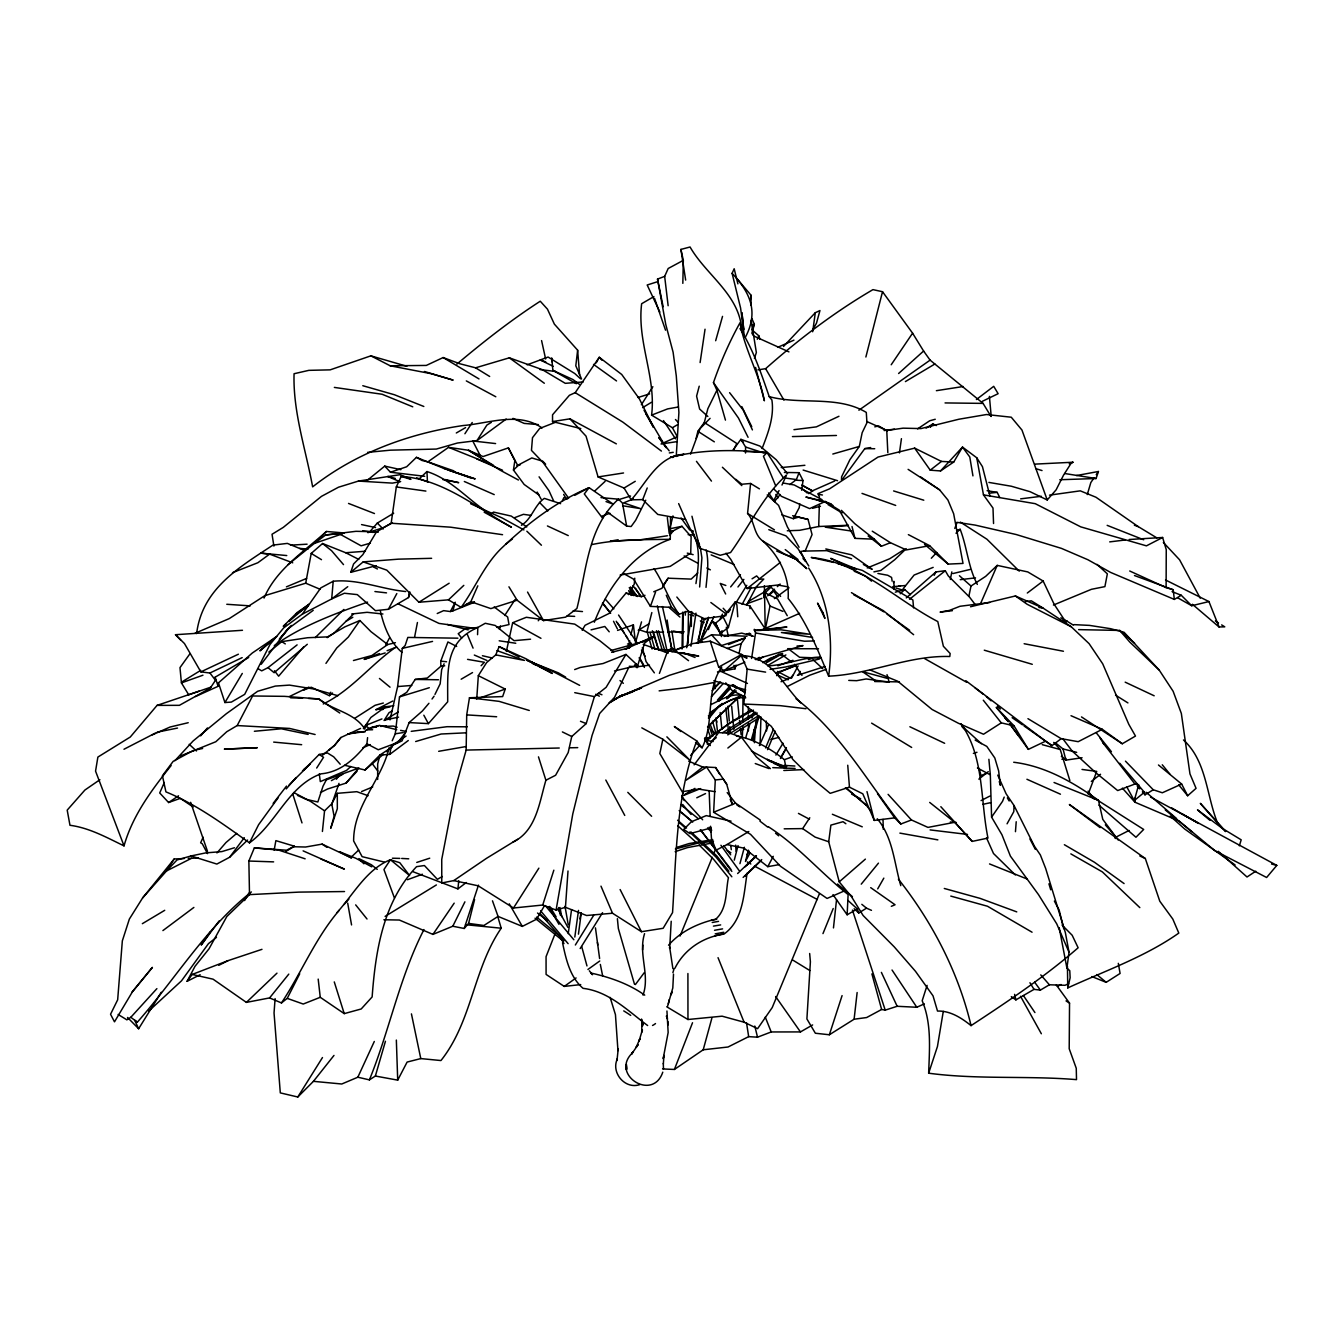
<?xml version="1.0" encoding="UTF-8"?>
<svg xmlns="http://www.w3.org/2000/svg" width="1344" height="1344" viewBox="0 0 1344 1344"><rect width="100%" height="100%" fill="white"/><g stroke="black" fill="none" stroke-linecap="round" stroke-linejoin="round"><path stroke-width="1.5" d="M377.664 779.436L377.681 763.93L379.176 758.167M687.91 973.526L687.96 1019.508L722.098 1016.182L744.089 1022.213L757.613 1028.664L772.229 1007.563L819.336 893.911M580.793 428.585L552.535 421.579L552.552 414.792L569.402 395.287L575.215 392.666L599.256 357.269L621.718 374.472L639.374 398.849L653.47 427.308L645.708 413.549M683.054 612.293L682.886 647.405M1221.629 624.893L1224.77 626.842L1219.042 626.959L1208.945 601.574L1191.725 605.741L1181.258 595.274L1174.354 599.424L1173.161 589.747L1166.105 587.614L1166.256 549.646L1162.627 537.482L1129.094 539.515M688.43 611.369L688.044 643.558M752.556 334.891L752.606 325.08M685.322 615.149L685.356 611.419M673.512 974.165L672.806 987.958L667.514 1006.438M755.597 367.466L764.383 400.798C759.293 373.934 744.542 349.238 740.023 322.762C729.406 341.83 720.586 362.023 713.462 382.62L716.906 390.23L725.458 420.118M742.728 721.946L742.997 697.721M745.517 453.029L745.601 447.031L740.897 439.337L732.917 450.223M750.977 305.357L751.128 295.327L736.462 278.09L734.177 268.75L732.11 273.336L740.578 307.978L744.341 336.118M753.934 739.704L754.068 729.708M1056.334 985.018L1069.538 1003.145L1069.202 1048.74L1076.258 1068.278L1076.51 1079.635C1027.236 1075.536 977.71 1079.753 928.654 1073.201C929.477 1048.975 931.778 1023.641 922.186 1000.759L927.091 985.37M517.591 839.294L486.511 858.329L453.785 880.589L441.773 882.974L441.739 859.404L455.767 786.744L466.166 750.07L466.704 714.89L469.459 697.754L502.639 696.578L505.243 689.086L478.33 675.679L486.612 662.575L495.768 654.881L499.145 646.632L525.823 658.694L552.367 673.462L533.786 663.818M682.702 612.293L682.03 649.034M691.337 626.506L691.438 611.57M748.423 730.867L748.457 722.887M766.601 730.85L766.282 721.106M682.836 283.349L683.323 260.35L680.921 249.413L690.06 246.994C706.306 275.352 739.502 294.504 741.787 330.07M812.683 331.766L815.304 312.698L819.958 310.548L816.48 323.165L812.599 330.17M841.512 480.11L841.596 476.818L849.912 459.665L859.337 446.443L862.159 432.734L866.947 422.738L866.292 412.406C837.194 395.035 801.108 405.199 769.238 396.648C761.124 373.313 753.295 349.574 739.973 328.574M742.342 737.738L742.694 725.911M787.298 530.779L799.579 530.309L818.714 526.512L819.319 505.546M670.538 517.07L670.27 539.28C633.242 552.334 608.11 586.69 594.317 622.238M763.728 597.677L763.896 592.234L777.571 598.97L787.248 615.686M477.557 634.67L477.826 627.463L485.268 623.28L495.197 625.464L514.03 640.668L530.561 639.206M663.466 1068.934L663.314 1063.474M643.02 995.098C650.261 974.938 638.014 954.139 644.566 933.643M997.769 775.135L1006.135 793.834L1014.065 805.577L1013.796 811.658L1007.059 823.822M899.438 452.894L901.438 438.665M642.6 949.855L642.869 945.084M1150.548 797.059L1276.8 865.402L1266.619 877.498L1214.758 850.634L1179.242 821.134L1134.958 802.217L1135.159 798.05M368.105 795.715L356.815 791.683L337.31 793.33L331.733 803.846L324.559 810.835L322.409 831.466M871.466 910.342L866.51 908.158L858.766 912.979L857.304 908.93L847.14 914.794L848.114 894.55C820.747 872.945 797.95 845.678 768.348 826.745M843.31 891.374L827.064 898.447L780.41 866.225L750.574 834.372L713.63 812.263L715.294 779.957L706.625 767.071L702.778 767.038L688.682 761.174M453.785 880.589L478.195 885.814L513.492 908.006L542.724 905.033L556.097 910.039L565.454 907.318L568.008 870.996M476.734 699.031L478.33 675.679M676.234 456.456L678.905 412.423L676.284 375.934L673.109 352.246L665.767 324.458L657.518 279.098L664.658 276.377L668.186 268.498L683.323 260.35M571.553 909.619L568.243 933.643M578.508 910.392L574.812 937.054M275.1 998.592L274.042 1012.956L280.308 1092.89L297.797 1097.006L313.438 1081.332L333.984 1055.426M671.21 921.262L669.665 948.427L669.614 946.848L672.89 968.654M663.331 1063.894L663.986 1055.41L663.163 1058.686L668.153 1032.528L666.943 1011.007M1015.459 831.667L1016.215 821.738M634.754 578.189L634.284 583.985L628.606 594.653M721.997 630.689L721.493 636.552L715.546 623.179L711.866 621.012L700.274 641.626M405.77 591.528C381.192 589.193 358.478 578.777 333.211 581.246L331.699 598.937L302.282 614.174L283.651 627.917L269.976 644.515L244.675 694.361L231.37 702.089L224.918 702.542L218.467 682.853L252.353 652.966L276.746 636.468L259.913 650.849L275.638 637.207M833.75 562.447L811.255 557.474C860.227 562.313 895.927 599.827 937.793 621.566L943.37 646.262L950.158 653.52L949.788 656.51C908.376 655.25 869.854 674.486 828.643 676.15C817.421 649.186 806.753 621.331 788.138 598.416C789.583 576.442 778.814 555.223 762.552 540.859C753.463 534.005 754.891 521.606 747.583 513.442L750.59 483.47L741.821 484.243L735.806 479.321M943.286 1011.394L937.44 1046.522L928.654 1073.201M578.441 934.147L581.28 912.811M662.777 1072.159C652.764 1102.046 609.756 1074.562 632.419 1052.906L631.73 1053.898L638.114 1044.59L636.166 1047.312L639.878 1038.828L638.938 1041.415L642.415 1029.806L641.71 1032.192L641.978 1020.046M961.01 723.694C984.547 757.193 980.095 799.73 987.974 838.085L972.166 841.394L954.694 822.31L927.965 827.4L911.45 819.974L900.799 824.006L894.65 817.858L874.272 820.411L862.798 793.817L849.458 787.164L830.189 793.346L811.272 777.672L792.943 759.562L771.322 726.348L743.82 704.038L747.163 669.127L741.233 655.586L724.298 670.673L718.67 667.094L710.237 641.189L693.067 643.507L671.899 651.622L668.035 650.362L671.95 648.211L675.797 649.757M721.778 667.044C705.046 690.581 714.924 722.4 702.072 747.802L695.537 742.795M444.73 665.818L440.882 666.271L427.308 678.031L415.195 679.442L406.745 692.328L399.504 696.881L395.287 733.807L392.213 740.746M412.86 871.668L457.918 888.888L458.774 880.74M339.78 713.026L318.746 698.93L284.458 696.343L252.588 695.99L237.182 725.558L226.766 731.724L215.813 741.737L190.898 751.766L173.174 761.342L162.422 775.706L165.934 791.885C196.291 804.334 222.919 823.906 249.463 842.856C276.746 823.15 288.137 785.82 320.981 773.842C340.99 772.027 354.917 758.638 366.912 743.803L367.584 737.638M706.02 587.378C707.179 574.98 709.212 562.246 706.154 549.965M833.465 927.914L836.539 899.707M828.643 676.15C833.633 639.425 829.198 599.659 808.651 568.025M809.659 953.501L810.398 961.75L806.904 1018.954L815.354 1033.234L829.349 1034.762L854.112 1019.222L857.136 992.527M456.96 364.056C483.554 341.662 511.056 320.09 540.254 301.224L547.462 309.154L554.366 324.122L577.634 350.196L575.803 365.803L581.566 379.025M745.332 337.31C758.755 312.127 750.54 292.891 732.11 273.336M457.884 638.182L407.837 637.426L405.149 645.506L402.293 648.379L397.622 686.566L389.978 719.914M747.113 873.18C743.686 894.566 743.333 920.203 723.929 934.13C703.181 936.902 684.264 949.351 674.923 968.268M699.636 586.992L701.904 557.894L700.224 546.857M1062.046 925.058L1072.176 935.256L1078.123 947.772C1044.876 976.769 1007.882 1001.381 971.057 1025.623C961.447 1017.912 950.309 1010.688 937.507 1011.058L933.022 995.837L915.482 971.309L894.23 946.848L863.1 915.482L851.525 896.75L839.227 881.866L828.71 841.764L830.894 825.115L843.041 821.705L845.863 823.738M695.94 583.598C698.594 566.009 701.131 546.991 691.992 530.746M1100.064 827.618L1069.354 804.502L1145.323 858.53L1159.788 901.202L1172.808 919.061L1178.806 933.089C1145.038 956.861 1105.205 970.788 1067.758 987.907L1070.143 977.76L1069.774 970.67L1066.918 968.15L1069.034 952.224L1065.338 932.518L1045.682 868.51L1040.357 854.935L1034.46 846.266L1014.065 805.577M691.925 611.974L686.683 647.741M799.764 503.815L799.226 507.679L793.363 518.683L781.788 514.853M801.662 490.241L803.023 480.53L799.042 472.702L784.392 472.433M376.219 565.673L350.75 572.326L353.573 563.976L362.846 554.635L376.421 531.972L391.171 523.236L396.312 486.948L401.201 476.431C443.15 479.153 476.23 507.427 511.392 527.201L484.176 512.215M701.904 619.315L698.41 642.953M695.974 613.133L690.967 646.195M539.112 495.113L524.16 484.462L513.458 470.03L514.836 460.639L508.385 447.888L483.05 456.557L468.518 450.257L448.56 447.334L427.862 461.866L421.999 460.471L416.455 457.346L406.644 466.771L390.466 472.231L384.754 466.116L367.147 480.446M700.106 362.561L705.046 329.213M417.43 622.507L414.624 636.955M760.049 745.097L760.973 717.074M716.906 390.23L707.851 408.694L704.323 422.503L697.889 431.29L696.125 438.463M751.582 658.459L755.563 632.99L754.337 629.311L754.471 630.42L761.006 630.37L786.912 627.026L754.471 630.42L781.25 629.815L809.172 634.183L781.435 632.52L812.582 637.442M728.23 878.573C725.659 892.265 727.188 909.048 715.781 919.145C698.141 923.21 680.585 931.342 668.539 945.218M750.49 299.292L751.128 295.327M556.097 910.039L572.779 813.977L592.032 735.538L599.642 713.496L614.594 697.267L628.488 667.985M680.87 731.522L674.335 726.516L696.746 740.914C676.217 795.127 676.217 855.221 672.554 912.593L663.146 928.284L641.441 931.711L612.511 913.231L600.986 886.15M754.37 742.745L756 721.459M274.159 850.147L275.873 840.638L294.42 846.216L285.97 851.39M195.031 633.276L229.236 618.61L264.869 595.627L305.71 583.195L311.22 553.426L322.56 543.514L345.71 552.737L358.781 559.423M344.669 765.29L365.014 769.994L379.882 755.059L389.743 754.387L391.322 745.903L406.073 736.058M579.869 918.859L581.062 912.761M347.743 586.69L331.699 598.937L344.4 593.242L357.302 594.619L375.43 610.663L388.366 609.286L408.509 597.542L409.483 592.687M613.704 651.907L599.995 640.886L574.728 624.12L526.344 617.282L512.669 622.709L506.352 651.47M765.206 629.916L769.994 606.026L763.896 592.234L748.39 601.558M950.309 579.466L951.854 571.889M968.873 596.232L971.006 586.034L985.673 576.358L997.214 565.387L1027.757 571.922L1043.146 581.028L1054.116 604.212L1066.044 622.373M628.438 646.514L629.664 640.651M641.81 727.86L662.861 739.267L659.82 753.53L683.155 793.38M738.982 653.755L741.149 643.642L745.265 637.93L721.291 645.624M668.976 1001.263L669.295 999.818L668.338 1003.716M610.915 650.53L639.274 642.718L654.108 637.241L652.512 636.838L644.515 643.205L637.728 665.498L625.951 654.427L606.127 687.322L594.401 696.612L586.202 723.593L571.754 736.495L568.193 752.539L555.61 775.253L545.899 780.242C539.28 802.519 536.357 830.911 512.854 842.184M642.365 1026.161L642.936 1023.658L642.415 1025.959M671.227 994.661L671.849 991.872L671.496 993.485M218.467 682.853L217.846 685.524L215.141 677.174L248.707 657.468M408.509 597.542L409.819 591.898M734.261 860.16L738.058 845.578M865.872 357.017L882.521 291.715L872.945 289.632C834.624 312.01 798.89 339.226 765.626 368.676L757.966 369.869M745.483 861.47L748.406 850.181M739.939 863.671L744.374 847.274M383.88 919.75L399.353 920.035L432.936 934.399L452.794 926.234L464.218 928.486L468.586 923.412L474.583 899.556M670.152 527.268L672.991 515.894M630.907 634.771L633.394 624.859L617.568 630.42M639.475 629.832L646.817 632.318L651.84 612.562M752.035 333.312L754.354 324.173L751.867 318.595M478.481 885.125L464.218 928.486M699.233 386.182L696.595 396.11L699.619 409.046L707.851 416.455M711.866 621.012L720.602 633.242L728.381 627.53L735.286 601.86L749.868 605.892L765.862 629.866M752.287 739.872L758.688 717.629M662.575 1068.934L674.402 1069.454L703.214 1049.782L711.85 1018.231M450.374 611.537L452.861 610.898L455.246 602.23L450.374 611.537L443.621 610.646L437.237 613.519M751.363 739.67L758.117 716.486M715.663 340.721L722.534 316.378M1126.894 787.063L1134.252 800.587L1138.704 784.762L1134.924 784.022L1117.687 790.574L1095.965 772.85L1072.159 751.027L1062.734 738.646M385.442 1041.281L375.362 1076.04L369.398 1079.87L357.84 1077.216L341.762 1084.003L313.438 1081.332M641.525 621.886L635.477 642.566L633.394 624.859M717.494 671.899L735 668.825L736.025 665.146M499.43 629.278L500.371 626.002M697.939 640.114L704.374 619.08M1087.279 494.575L1090.841 482.53L1094.083 477.792M331.632 804.737L338.99 783.367M745.601 738.108L749.868 723.895M672.874 972.703L674.016 968.957M701.383 639.526L708.557 617.198M1239.353 845.813L1241.184 839.832L1222.334 828.391L1197.504 809.878L1209.986 820.361M553.846 870.173L542.724 905.033M690.581 454.154L699.972 428.702L710.086 418.337M893.458 582.607L893.878 581.297L894.146 589.394M389.138 747.684C381.511 780.528 353.371 805.879 353.64 840.974L362.141 856.666L384.266 862.058M754.438 358.445L756.353 352.531L751.162 320.174M829.349 1034.762L842.083 995.602M1059.828 479.741L1096.082 478.514L1098.434 471.492L1076.527 475.541M196.627 633.562C202.188 588.84 238.93 567.487 272.95 545.11L287.33 543.396L303.778 550.15M700.308 641.357L708.103 619.399M751.918 717.948L753.967 712.001M781.99 485.033L786.458 475.07C762.653 496.524 749.112 526.831 730.582 552.535L720.182 555.274L699.938 548.335L685.591 519.473L657.77 514.433L642.718 499.615L647.22 487.973M655.536 592.116L650.429 606.396L671.53 607.37L679.106 614.225L688.346 611.1L704.256 618.643L726.062 615.636M99.893 779.722L84.907 790.037L67.2 810.13L69.972 825.283C89.292 827.82 106.697 837.53 124.034 845.88C132.552 815.455 151.754 789.919 171.108 765.559M659.417 673.378L666.926 652.932L671.95 648.211L688.548 660.677M369.398 1079.87C389.542 1030.394 399.454 977.323 423.965 929.561M762.082 448.56C768.012 433.154 774.43 416.774 771.893 399.991L769.238 396.648M980.33 604.145L997.214 565.387M1088.186 794.186L1096.721 771.406L1082.021 769.44M954.794 528.427L956.911 522.866M789.835 484.613L796.404 479.556L799.042 472.702M763.93 630L765.173 626.774L764.4 585.648M428.938 703.282L422.369 711.01L409.13 722.585L402.058 740.863L391.322 745.903M674.402 1069.454L692.53 1022.734M765.593 747.919L773.371 729.355M306.482 687.574L303.341 690.144L311.27 687.238L329.381 695.671L330.725 692.227M767.558 749.65L775.236 731.203M555.055 933.828L546.067 956.659L546.084 974.417L564.262 986.412L580.709 984.598M1004.203 797.11L1002.54 801.326L991.586 817.118L1001.952 834.775L1010.402 856.111L1038.458 894.566L1056.737 923.866L1069.034 952.224M440.882 666.271L440.765 661.147L447.922 641.962L456.674 646.447M713.664 853.91L715.663 848.938M712.286 857.321L680.03 936.062M759.394 745.601L768.415 725.038M822.965 933.61L833.213 908.527M444.074 663.802L441.672 669.598L440.16 683.844L434.969 694.411M200.155 974.719L187.118 981.305L194.964 966.386L209.059 948.763L226.834 916.507L249.514 894.634L248.858 861.034L254.352 847.896L286.574 850.231L294.42 846.216M350.75 572.326L363.166 561.893L386.786 570.142L418.942 602.246L448.476 599.844L461.11 607.354L470.837 601.709L477.809 585.833M708.389 629.58L713.866 616.728M754.354 324.173L751.934 329.851L758.822 335.798L760.082 339.377M164.287 782.527L159.718 792.977L168.605 802.519L180.331 798.353L193.133 806.971M757.277 339.259L758.822 335.798M203.129 837.228L200.642 842.789L202.272 843.763L207.514 853.625M374.304 1041.466L357.84 1077.216M751.363 587.227L742.123 604.363M188.647 694.68L181.423 682.886L179.978 667.632L189.722 654.074M562.229 501.178L563.875 497.599L567.588 498.893M719.981 619.45L722.467 614.107M791.515 678.166L798.084 665.918M504.739 615.468L515.105 599.525M464.906 901.841L452.794 926.234M442.31 876.523L437.371 879.329L424.418 865.536L416.556 866.662C383.208 901.942 375.581 950.342 372.137 996.929L361.2 1008.974L344.232 1013.628L320.258 997.298L318.192 979.104M733.622 449.971L736.814 443.503L704.323 422.503M249.463 842.856L258.602 824.695L278.393 797.462M187.118 981.305L192.192 974.45L213.058 979.171L246.389 1002.389L269.59 997.92L281.484 1002.926L287.23 998.374L299.729 973.778M746.794 585.312L736.495 601.91M375.362 1076.04L397.706 1080.139L407.114 1062.062L420.773 1058.585L440.95 1060.55C472.13 1021.339 473.239 968.974 501.211 928.217L497.818 916.726M934.164 575.316L935.928 571.922L945.286 570.713L948.259 575.87L969.578 597.173L975.643 605.153M326.508 779.503L323.03 786.19L317.839 801.982L305.978 799.277L297.427 795.362M264.046 598.063C276.31 569.184 303.912 551.83 326.39 531.468L344.4 532.98M645.742 500.203L635.662 520.262L631.126 526.529L626.64 526.092L622.457 503.042L618.425 499.162C587.765 526.882 586.421 570.965 576.929 608.462L565.606 617.148L543.497 620.609L517.104 600.214L508.939 586.807M747.012 854.616L748.944 850.937M710.606 826.241L711.463 838.337L716.016 850.214L726.953 844.57L744.139 848.215L767.777 866.662L773.254 856.33M385.661 645.12L389.474 637.963M779.05 490.56L774.127 499.766L774.463 501.514L780.175 494.542M388.366 609.286L396.816 593.578M596.266 362.813L598.265 359.117M248.875 893.122L244.591 900.581M798.319 674.99L800.268 671.412M746.29 859.79L750.07 852.835M780.528 758.486L786.391 748.272M775.908 755.093L783.014 743.198M877.699 888.871L883.831 878.136M780.478 757.865L786.408 747.701M652.865 386.702L641.357 404.729M582.187 630.252L585.06 625.296L609.084 613.452L625.968 593.141L641.407 596.719L644.986 595.291M543.917 906.629L536.592 919.195L522.329 926.402L498.053 916.406L492.475 900.816M819.554 497.179L817.891 493.685L829.567 488.846L878.052 457.044L914.659 448.14L930.233 470.165L940.531 470.938L953.736 462.05L962.506 447.098L976.769 457.8L982.447 466.654L989.99 496.238M224.918 702.542L242.29 673.428M367.584 452.374L390.365 450.173L436.33 449.064L457.447 443.016L477.002 440.58L486.881 425.074L491.35 422.352M281.484 1002.926C301.644 972.518 315.353 938.045 339.31 910.207M777.638 674.822L779.738 671.311M697.805 572.93L691.202 579.096L668.102 578.206L661.937 588.302L653.755 591.763M694.109 764.837L718.62 732.614L730.145 733.253L741.468 737.201L756.42 756.974L770.414 768.634M776.63 675.646L778.798 672.101M161.263 992.275L138.634 1028.748L127.529 1017.458M297.797 1097.006L322.476 1057.543M184.229 858.564L174.199 858.967L142.615 897.926L129.36 919.061L122.338 940.867L117.667 999.802L110.544 1014.266L114.492 1021.843L132.468 991.721L152.41 967.361L131.863 992.376M538.877 868.157L513.492 908.006M363.384 728.666L370.877 717.478L385.594 706.793L393.826 705.684M461.11 607.354C475.591 587.614 484.562 563.858 502.774 547.025C528.158 522.917 556.685 501.329 589.092 487.687L613.334 504.235L606.026 501.581M174.199 858.967L166.572 870.912L142.615 897.926M316.68 768.046L323.534 757.31L319.15 754.471L303.862 769.927M718.939 701.249L729.994 687.389M560.599 503.664L544.337 498.372C534.391 505.21 531.938 518.851 521.422 525.302M580.171 948.562L602.566 912.677M244.306 837.698L229.589 857.287L216.854 864.058L190.999 855.96L177.005 859.975L166.572 870.912L191.654 858.228M464.906 433.742L472.231 422.503M575.35 945L593.645 915.348M870.475 567.252L869.803 568.294L867.334 566.294M784.19 828.828L802.654 828.61L809.794 817.757M215.779 679.846L210.252 688.162L179.39 705.331L157.063 705.382L130.284 737.016L97.877 757.075L95.558 771.137L124.034 845.88M454.188 903.151L432.936 934.399M882.521 291.715L912.593 333.178L891.206 364.762M632.57 1052.654L633.226 1051.68L631.73 1053.898M746.659 605.102L756.252 586.858L763.778 579.062L759.629 579.146L756.638 575.921L752.052 578.81M662.978 585.648L668.102 578.206M1096.25 474.65L1098.434 471.492M210.37 931.795L201.23 945.05L219.106 920.942M737.957 586.975L743.87 579.398M708.439 718.116C714.706 706.742 727.121 701.501 738.595 696.898M395.422 642.718L387.71 644.532L371.011 631.697L359.89 620.508L348.298 637.09L336.756 647.976L325.954 663.382M302.282 614.174L320.813 587.899L333.211 581.246M336.37 779.234L338.722 775.891M728.297 612.494L730.397 609.605M432.029 699.014L434.095 696.175M842.268 479.438L864.797 448.627L870.677 447.535M730.649 586.908L740.46 574.711M538.255 620.76L540.506 617.719M644.28 972.653L635.359 984.581M552.535 421.579L569.957 418.841L586.034 436.145L598.08 476.935L624.07 488.04L631.226 499.834C646.414 483.084 658.09 455.549 684.062 454.322L670.488 457.246C701.938 449.35 734.899 449.501 767.004 452.575L783.199 477.641M717.41 700.14L729.96 685.961M988.898 482.412L1011.36 486.242L1030.092 491.702L1047.228 499.968L1056.132 489.821L1063.541 475.154L1071.067 463.344L1072.949 462.235L1034.964 464.117M261.206 664.272L287.868 628.925L313.219 610.344M861.235 884.15L878.455 863.134M364.325 728.734L367.819 724.114M337.058 912.542C353.539 894.247 366.794 868.997 390.432 859.74L399.823 862.73L409.55 875.515L390.432 859.74L383.947 869.534L394.447 898.027M711.446 696.696L723.29 683.424M273.151 803.393L286.541 786.072M930.317 427.224L932.887 423.931L936.331 425.561M320.477 792.557L327.499 789.029L346.063 783.098L358.159 768.818M288.792 974.114L269.59 997.92M719.813 705.18L709.548 717.629M720.602 633.242L715.546 623.179L723.139 617.03L735.286 601.86L736.898 604.985L737.755 616.745M903.067 588.857L914.122 575.047L933.173 567.37M360.562 728.414L340.922 737.503L334.606 745.332L322.661 755.076M340.922 737.503L334.404 745.55L328.726 750.221M279.401 639.156L287.868 628.925M118.121 1014.451L126.874 1019.844L130.822 1017.29L137.306 1022.213C175.627 978.919 205.414 928.2 251.362 891.946M409.13 722.585L428.4 723.626L447.686 701.82C447.821 670.488 444.494 641.995 477.826 627.463L465.007 628.874L458.22 633.696L461.681 638.064M793.078 675.058L790.39 678.216L777.42 671.429M669.463 535.433L673.529 530.662L681.979 526.31L691.135 536.609L690.732 553.073L670.219 566.362L620.138 575.081M303.542 647.035L278.645 676.183L274.445 670.723M279.502 639.106L291.312 625.43M200.626 735.857L207.463 727.944M286.222 788.911L296.083 777.521M216.955 852.936L225.994 842.52L236.678 833.398M393.674 513.223L377.311 523.085L369.835 531.67L362.662 530.897M174.938 760.654L193.166 740.914L226.363 713.698L257.645 691.286L275.318 686.078L289.447 685.104L313.706 688.985L337.882 695.688M289.111 784.946L310.346 763.795L304.03 769.423M344.047 904.529L348.902 899.086M726.852 698.93L734.731 690.631M156.895 988.63L130.822 1017.29M699.636 745.483L690.598 755.479M712.69 689.522L719.628 682.265M930.451 426.602L932.887 423.931L926.117 428.131M708.406 715.831L712.421 711.43M783.468 346.5L815.304 312.698M940.531 470.938L962.506 447.098L969.78 456.977L972.938 475.894M346.063 783.098L357.067 771.221M931.308 558.23L936.751 552.451M764.35 593.594L771.187 586.958M481.118 665.717L484.394 662.273L467.561 659.366M767.676 595.795L774.497 589.21M720.636 681.979L712.152 690.715M723.778 694.73L729.49 688.817M726.449 697.738L734.882 689.606M744.862 876.221L760.637 861.05M709.699 725.004L738.948 696.965M761.729 859.589L743.131 877.414M737.621 873.533L755.916 856.111M719.46 699.502L729.641 689.321M326.39 531.468L314.362 543.413L287.986 564.665M746.357 865.284L756.437 855.674M353.472 614.023L333.883 633.192L327.18 637.644M463.814 585.362L448.476 599.844M727.558 698.191L736.26 690.934M745.164 866.779L756.336 856.246M276.965 973.157L246.389 1002.389M707.532 726.886L737.285 698.494M716.268 709.061L722.148 703.416M229.589 857.287L247.598 840.05M906.242 548.671L894.718 559.726L880.824 570.444L873.902 571.872M900.228 593.762L904.68 589.512L910.442 594.703M382.586 709.666L385.594 706.793L375.934 709.699L392.734 701.047M351.221 857.136L358.697 850.046M956.004 533.232L960.154 529.284C967.21 547.529 968.15 567.269 977.34 584.422M418.706 479.354L426.955 471.542C450.156 478.934 466.183 497.7 485.671 511.022M513.458 470.03L519.389 464.436L531.804 457.934L542.774 461.244L545.63 464.184M770.482 594.048L774.581 590.184M839.227 881.866L865.385 859.118M343.862 609.437L315.218 637.627M595.106 490.661L605.136 481.354M350.801 766.5L346.601 770.381L320.309 781.603L319.284 773.858M777.319 586.622L780.142 584.035M912.593 333.178L923.597 351.036L898.598 373.514M935.928 571.922L906.276 597.895M1178.772 784.913L1187.659 795.749L1196.059 788.34L1189.961 773.892L1181.342 713.446L1173.127 691.27L1159.166 670.018L1124.088 632.302L1110.598 628.69L1089.564 625.397L1074.192 624.641M302.484 770.818L308.28 765.71M148.714 1011.108L181.507 980.818L208.454 943.639L216.468 937.356M490.493 514.735L493.5 512.081L511.258 516.079L526.747 526.949M383.242 754.404L365.014 769.994M386.4 751.682L389.558 748.944M329.381 695.671L332.489 693M286.289 623.717L283.265 626.304L297.276 612.427L308.952 604.346L289.313 621.13M904.26 549.461L889.745 558.734L867.233 567.958M763.728 591.562L770.062 586.169M307.306 644.28L274.142 672.706L268.01 667.649L261.694 670.874L258.149 668.724M395.119 647.64C370.07 665.465 351.221 690.362 323.266 703.987M780.444 562.313L747.13 588.554L730.817 559.44L725.978 553.224M709.313 713.278C719.712 705.734 732.178 696.377 745.702 697.889M718.116 731.674L732.077 721.426L751.481 709.766M1134.252 800.587L1144.399 792.254L1119.754 763.274M506.016 544.034L512.467 538.894M711.413 741.602L716.268 737.671M945.286 570.713L909.535 599.256M268.834 652.092L281.82 641.626L307.625 637.728L327.634 636.871L345.022 626.791L359.89 620.508M457.918 888.888L466.318 882.521M297.108 644.885L268.01 667.649M727.86 748.037L741.468 737.201M978.852 779.134L988.294 771.658M702.778 767.038L686.011 780.226L706.625 767.071L715.596 767.525L726.718 784.308L732.43 804.502L713.63 812.263M706.306 740.006L727.507 724.55L753.497 710.119M930.233 470.165L941.455 461.429L953.736 462.05M1091.311 781.452L1100.551 774.262M308.952 604.346L296.066 614.292L307.877 606.127M506.184 419.059L477.002 440.58M976.399 399.521L993.72 386.333L998.122 393.691L982.279 401.352M1027.303 593.023L1043.146 581.028M1024.027 725.962L1051.999 745.634L1061.206 738.662L1078.19 741.686L1102.315 729.305L1122.29 743.753L1135.478 736.058L1128.792 724.298L1102.718 663.835L1089.094 643.642L1071.235 626.758L1042.961 608.042L1031.302 600.818L1025.304 601.558M377.966 531.804L355.958 531.317L325.668 534.979L314.362 543.413L342.35 533.854M162.91 930.586L193.872 907.435M774.362 598.601L789.029 587.798M292.723 562.817L269.606 554.131L257.863 562.733L232.512 572.678M389.743 754.387L408.274 740.527M755.95 659.786L759.326 657.317M858.883 410.206L930.098 360.142L983.069 403.385L990.998 416.438M758.066 660.425L763.123 656.796M564.262 986.412L576.089 977.945M587.933 969.461L599.76 960.994M722.635 732.665L755.849 712.236M274.294 645.557C302.4 625.498 335.227 613.536 367.55 602.129M387.71 644.532L371.851 655.536L353.455 660.526M392.549 746.777L379.882 755.059M808.651 493.651L813.322 490.426L834.708 480.984M726.382 732.766L757.344 713.026M168.605 802.519L178.534 795.816M354.682 718.351L375.043 705.314L383.342 703.03M707.196 739.973L710.321 737.89M917.582 428.887L929.712 420.773L935.256 419.261M727.709 734.866L758.89 715.512M1255.766 871.214L1247.014 876.994L1218.252 851.29M385.106 916.39L436.38 884.94M498.053 916.406L483.907 925.478L468.586 923.412M1051.999 745.634L1045.615 741.166L1028.378 749.364L1014.014 725.844L1001.28 722.854L983.522 734.244L958.289 723.206L932.081 709.481L897.775 681.257L870.307 670.068M449.148 583.229L418.942 602.246M1091.832 976.567L1106.179 982.33L1120.09 973.459L1118.309 963.329M635.258 481.303L624.07 488.04M734.496 733.303L760.519 716.906M608.614 703.366L622.121 695.167L610.243 702.005L620.911 695.772L641.525 687.876L619.013 696.931L632.822 691.824M181.86 681.946L200.71 670.37M1142.383 791.851L1145.004 794.825L1153.253 789.768L1162.325 792.775L1181.662 784.056L1187.659 795.749M638.215 630.269L648.749 623.986M726.953 844.57L748.81 831.516M642.6 407.652L651.353 402.343M905.402 381.578L934.886 364.006M398.126 712.034L384.082 720.502L389.004 712.723L392.398 710.758M684.583 794.59L694.915 788.374M768.012 665.297L785.887 654.948M142.346 923.681L164.724 910.308M653.906 296.57L641.642 303.727C636.888 341.93 656.275 377.126 651.605 415.128L672.42 427.728L677.594 424.654M762.77 662.676L770.734 657.972L777.487 656.006M766.181 661.718L779.335 653.957M1011.31 996.626L1015.896 999.886L1034.023 989.369L1040.374 990.108L1049.395 984.782L1065.019 985.286L1068.598 983.724M345.862 621.365L352.817 617.282M766.231 662.844L782.662 653.47M461.16 679.207L472.534 672.571M456.305 432.986L465.595 427.61M737.134 698.796L740.712 696.73M703.214 1049.782L728.028 1047.01L748.675 1036.644L757.529 1037.182L771.204 1031.957L800.453 1031.923L812.633 1024.934M710.606 704.726C721.106 700.073 733.975 690.665 745.483 697.234M469.56 628.639L470.702 628.001M331.397 780.629L342.787 774.278M718.67 667.094L741.636 654.461L746.911 657.754M747.012 636.25L711.564 634.788L696.461 642.936L702.408 641.407M924.336 1003.867L916.793 1007.261L897.154 1006.286L885.226 1010.134L881.63 1009.478L866.645 1017.542L854.112 1019.222M574.678 495.365L589.092 487.687L584.304 493.954L602.616 518.246M392.398 522.9L383.191 527.688L367.853 532.661M1162.627 537.482L1146.432 545.849L1080.761 526.865L1035.25 503.681L983.472 494.878L976.769 457.8M514.735 517.625L523.421 514.332L531.166 515.424M123.984 749.246L155.333 733.102M981.086 800.587L989.789 796.102M1114.646 837.799L1129.078 830.458M1057.442 986.345L1061.054 984.514M218.77 965.328L228.06 960.641L261.979 949.334M787.332 686.482L809.676 675.242L826.375 669.278M308.935 687.07L289.279 696.629M242.172 657.619L209.933 673.008L200.844 671.882L184.481 643.574L175.51 634.704L242.474 630.286M365.551 730.346L372.506 726.97L378.118 725.962M682.382 795.934L700.627 788.575M696.78 797.782L705.533 793.582M238.392 654.209L200.844 671.882M838.958 416.27L816.362 426.871L793.951 429.677M489.67 376.471L475.574 367.819L459.665 363.703L443.15 357.554L426.3 365.434L390.197 365.786L370.86 355.841L330.17 369.852L308.818 370.356L294.067 373.733C292.874 411.97 305.777 449.4 312.631 486.864C355.639 452.978 409.231 433.339 463.21 425.527C489.132 423.394 518.498 411.382 542.035 427.946M1053.427 605.052L1091.412 589.31L1104.902 586.622L1107.355 573.854L1097.006 564.379M760.284 820.092L735.504 803.09L732.43 804.502L730.195 799.394M745.265 637.93L728.482 644.582M832.944 505.462L825.233 501.48L809.659 508.603L781.418 496.322L773.892 489.048M195.485 696.545L218.518 686.129M652.512 636.838L625.363 649.135L629.765 647.59L611.621 652.344M775.824 673.31L795.547 665.498M777.622 347.374L793.934 340.15M429.727 858.194L416.758 862.445M152.376 734.832L170.134 727.003L188.21 722.719M474.499 602.23L452.861 610.898M778.294 672.605L796.068 665.549M777.857 665.801L792.943 660.29M642.835 642.029L649.942 638.954M761.006 630.37L799.562 613.351M422.419 874.238L407.484 879.715M362.846 747.785L370.289 744.593M619.013 696.931L669.379 675.326L716.587 660.526M651.605 415.128L667.632 408.895L678.031 407.047M675.074 650.194L680.299 647.959M286.423 586.841L306.6 578.424M361.586 791.549L372.725 786.929M891.341 906.31L895.07 904.764L870.694 887.645M1069.236 463.764L1072.949 462.235M633.343 498.91L623.65 502.891L640.668 508.654L622.591 505.747M724.298 670.673L744.828 662.256M381.948 718.906L365.35 725.558L370.306 729.254M180.499 755.916L195.065 750.086L202.608 748.49M625.951 654.427L603.036 663.533L580.138 667.514L574.661 669.581M780.763 766.937L784.61 765.408L794.875 766.03M868.123 536.021L881.395 546.269L890.417 542.707L906.31 549.914L929.645 545.681L948.209 564.11L963.026 563.422L953.652 513.761L947.923 500.018L939.607 489.854L908.107 469.358M320.258 997.298L303.223 1004.035L287.23 998.374M785.786 766.836L786.677 766.483L783.922 765.559M781.066 681.727L788.76 678.737M192.192 974.45L228.06 960.641M379.462 653.587L364.14 659.417L385.19 652.949M387.106 650.681L396.682 647.052M986.664 773.371L981.002 775.522L979.087 768.348M617.232 500.069L630.554 496.02M602.078 516.113L609.907 513.24M326.777 779.671L358.949 767.978M747.062 603.691L761.88 598.349M736.378 736.075C753.782 738.797 770.532 748.726 784.409 759.662L792.221 756.857M181.423 682.886L202.944 675.209M478.632 698.376L505.243 689.086M727.322 648.446L741.149 643.642M157.063 705.382L199.265 691.118M825.065 666.456L797.395 675.326M187.656 695.134L210.907 687.137M675.175 851.659L687.422 847.61L712.589 842.923M527.15 364.829L548.083 357.034L574.745 373.514L580.541 378.806M637.997 397.505L649.622 393.893M475.574 367.819L509.326 357.823L542.237 369.617L565.27 383.326L583.212 381.948M956.542 530.46L960.154 529.284M517.104 600.214L490.846 608.597L470.837 601.709M675.377 848.971L696.898 843.377L713.479 841.142M657.518 279.098L658.022 281.568L647.186 284.995L659.87 312.06M676.385 847.526L688.985 843.578L712.706 839.63M409.87 478.598L399.874 474.734L358.411 481.085L338.486 487.217L321.485 496.356L283.282 527.386L272.042 534.257L273.907 546.118M399.504 696.881L429.307 687.725M973.392 753.396L976.954 752.287M466.67 604.38L474.432 601.994M234.461 847.745L221.861 851.592L205.682 852.902L190.999 855.96M793.363 518.683L798.689 517.087L808.03 519.406L812.062 534.593L805.342 550.586L799.663 551.746M415.649 741.535L441.134 734.009L466.116 732.816M808.332 659.602L811.826 658.577M370.39 543.11L361.099 545.815L339.041 533.652L325.668 534.979M832.81 454.037L859.337 446.443M895.322 592.183L904.68 589.512M755.093 659.316L803.057 645.59L797.026 646.027M556.13 422.033L539.683 428.45L532.493 437.69L531.468 450.391L543.362 462.857L568.63 498.204M898.615 586.186L900.463 585.665M770.868 739.519L778.798 737.386M812.666 508.267L820.445 506.251M874.793 426.854L878.539 425.88L887.393 431.054M639.912 1084.574C625.128 1089.766 610.73 1072.714 617.366 1058.82L617.014 1060.466L618.206 1048.841L617.954 1050.622L615.451 1014.67L610.126 997.416M516.902 465.578L520.397 464.722M591.058 629.849L604.817 626.489L609.235 631.814M970.099 569.453L952.879 573.569M970.536 606.749L1015.392 595.963L1042.961 608.042L1038.862 607.471M614.51 670.942L637.728 665.498M402.293 648.379L432.55 641.407M714.672 935.861L722.988 933.996M982.716 804.367L990.494 802.687M371.734 866.83L355.774 858.245L339.343 851.693L351.54 857.993L322.106 844.116L305.558 847.022L293.664 846.737M385.258 719.93L398.563 717.142M1061.894 759.242L1065.943 758.386M669.648 528.814L681.979 526.31M157.181 732.161L177.526 728.062M375.934 709.699L389.995 706.944M711.161 920.354L716.738 919.279M715.193 933.862L723.794 932.266M400.646 481.589L392.414 483.118L358.411 481.085M724.08 636.401L741.703 633.108L753.564 636.283M319.15 754.471L327.415 752.942L333.665 756.79L340.217 764.232M713.429 682.618L685.474 687.758L659.131 690.866M627.497 644.028L631.495 643.289M618.173 539.75L610.193 541.162L640.399 539.801L667.397 535.752M351.674 614.006L367.063 612.31L382.922 614.006M767.777 866.662L779.369 864.595M591.763 544.606C617.551 539.129 644.062 539.801 670.27 539.28M714.538 930.283L722.585 928.872M438.682 751.313L465.914 746.575M682.97 791.616L698.477 789.079L715.092 791.666M712.202 922.488L718.519 921.379M713.429 926.117L720.67 924.907M623.532 472.97L598.08 476.935M711.077 827.921L689.909 833.633L683.76 829.399L691.404 821.722L706.272 815.623L731.086 821.167M936.382 390.684L963.178 386.518M669.312 452.928L673.243 452.323M395.287 733.807L403.25 732.564M411.23 731.338L447.031 726.701L467.225 726.802M669.614 531.25L673.529 530.662M770.062 669.379L785.719 666.96L819.437 658.997M676.922 441.638L661.063 444.007L677.275 436.666L672.42 427.728M747.13 588.554L777.756 585.01L787.819 586.824M1061.374 756.319L1065.876 760.133L1082.088 757.747M866.729 421.478L886.754 430.483L903.067 428.165L920.959 428.585L958.927 419.227L986.479 414.523L1011.259 417.211L1021.961 430.046L1047.228 499.968M1041.314 496.289L1020.667 498.842M1049.513 495.146L1080.257 490.846L1095.948 497.23L1138.318 526.663L1156.915 537.919M884.1 430.55L894.382 429.139M496.81 627.379L509.023 624.557L507.646 617.014L494.155 606.984M649.488 665.179L637.224 666.775L629.261 666.271M975.509 577.853L960.238 579.667M989.638 602.532L959.986 606.278L949.318 610.445L940.078 612.108L952.409 610.68M1109.707 541.884L1125.214 539.986M767.861 665.868C785.719 665.146 802.351 657.384 820.226 657.098M892.735 586.723L905.285 585.514M715.294 779.957L723.274 779.134L726.718 784.308M989.184 493.181L997.181 492.374L999.768 497.515M781.217 467.578L804.888 465.293M739.704 729.859L743.618 729.49M254.369 731.27L281.383 728.784L308.162 734.412M704.726 737.94L710.842 737.386M612.511 913.231L586.572 915.499L565.454 907.318M397.622 686.566L411.818 685.44M363.166 561.893L398.412 559.154L431.626 558.314M345.71 552.737L365.4 551.242M847.997 525.521L825.25 527.167L851.676 531.082M376.488 726.684L372.506 726.97L376.639 726.785M380.486 726.398L386.467 725.978M290.489 545.16L307.087 544.186M848.4 525.252L818.714 526.512M792.439 436.582L836.438 435.473M384.922 726.432L393.204 726.062L397.152 727.255M783.821 770.482L803.796 769.608M372.271 532.358L378.084 532.106M188.227 858.413L198.257 858.01M249.514 894.634L298.889 892.114L344.518 891.542M746.558 633.763L750.59 633.629M814.262 640.954L804.468 641.222L755.563 632.99M631.226 499.834L642.718 499.615M804.182 551.09L826.745 550.654L851.575 558.734M372.624 729.742L366.694 729.859L379.344 725.357L396.715 729.674M559.255 748.02L466.166 750.07M569.52 747.802L577.735 747.634M684.18 631.781L667.766 632.033M646.817 632.318L663.566 632.1M818.513 648.749L787.634 648.698M945.05 402.931L983.069 403.385M864.797 448.627L874.726 448.728M415.195 679.442L438.463 679.762M874.625 681.526L899.388 681.878M1078.627 629.63L1119.703 630.437L1134.605 643.138M392.414 858.228L399.84 858.396M290.606 697.805L302.551 698.208M780.898 655.57L784.325 655.687M237.182 725.558L289.582 728.431L315.118 734.513M848.753 680.4L856.615 680.686L866.191 678.955L887.746 681.962M248.858 861.034L273.622 861.874M772.766 767.642L795.11 768.449M821.134 658.09L799.546 657.283L790.121 650.16M795.01 480.194L803.023 480.53M825.233 501.48L839.311 510.149L854.986 538.373L874.39 539.213L881.395 546.269M308.616 698.477L318.746 698.93C333.06 710.539 353.875 712.303 364.678 728.767M744.358 451.466L767.004 452.575L763.459 456.254L775.723 485.94M567.05 616.006L574.661 616.375M401.705 858.446L408.727 858.816M688.128 534.66L693.924 534.979M466.704 714.89L496.658 716.755M743.82 704.038L780.209 705.65L805.963 708.725M1063.171 621.029L1067.153 621.298L1073.436 625.178M226.783 604.279L250.253 605.875M391.171 523.236L450.61 527.184L502.555 534.694M501.211 928.217L465.562 924.689M538.423 424.603L524.194 423.41L512.988 418.387M299.645 548.386L307.961 549.125M573.182 610.781L582.473 611.57M600.986 497.616L618.425 499.162M254.352 847.896L278.494 850.046L305.138 858.816M950.292 821.974L956.357 822.528M286.759 555.559L260.77 553.14L269.606 554.131M273.689 742.106L301.661 744.694M967.512 834.439L930.098 829.903M440.765 661.147L446.578 661.752M475.154 628.404L439.018 623.414L397.79 603.674M1064.767 473.525L1096.082 478.514M495.6 443.57L472.735 440.966L480.278 455.65M654.192 648.715L670.824 650.614M374.926 591.545L386.518 592.872M390.466 472.231L424.721 476.297M469.459 697.754L499.128 701.366L529.267 710.472M539.952 369.55L555.694 371.498M786.139 478.162L796.404 479.556M396.312 486.948L425.897 491.081M334.354 387.408L382.082 394.246L412.759 406.812M956.81 522.312L975.089 525.084L1016.249 534.542L1061.458 548.386L1087.901 559.742L1110.547 572.393L1174.354 599.424M499.195 640.802L515.76 643.255M713.16 741.552L707.028 740.561L707.347 744.341M747.163 669.127L765.626 672.134M987.101 490.711L997.181 492.374M818.496 494.34L822.444 494.995M671.899 651.622L698.712 656.074L680.316 652.646M783.334 483.05L794.237 484.982L822.108 499.699M400.579 730.363L406.358 731.405L397.908 742.375L378.286 749.75L366.912 743.803M899.875 833.112L937.86 839.866M877.918 573.468L887.695 575.249L891.576 577.433L892.164 581.196M668.035 650.362L672.134 651.118M1013.712 762.25C1045.346 766.13 1073.05 782.191 1098.451 800.335L1102.786 819.386L1118.158 840M1024.145 643.726L1063.44 651.252M495.768 654.881L524.446 660.408L496.961 650.614M390.197 365.786L431.239 373.716L453.146 380.117L424.435 371.482M442.73 479.522L458.69 482.664L444.797 479.506M574.745 692.664L594.401 696.612M361.553 524.58L375.564 527.587M384.754 466.116L400.848 469.678M792.624 515.726L798.689 517.087M825.804 548.94L851.626 554.854L872.172 569.352L863.369 564.48M794.539 516.298L808.03 519.406M482.429 655.721L492.307 658.022M824.174 501.346L805.862 497.045L830.945 503.798M704.508 738.578L708.54 739.536M673.495 630.991L683.004 633.343M1055.527 742.913L1063.054 748.944L1076.678 752.354M395.287 478.397L387.727 476.448L399.269 481.421M625.968 593.141L636.25 595.812M447.35 624.456L468.166 629.882M687.288 553.123L693.151 554.669M1271.542 864.024L1276.8 865.402M837.53 480.682L803.141 470.064M1042.222 744.66L1060.248 749.532L1069.858 780.545M889.022 682.248L888.317 678.653L862.462 671.664L875.784 680.87M823.973 501.766L817.37 499.968L822.679 501.715M713.815 680.753L745.702 689.875M944.294 888.468L980.095 898.38L1016.77 911.887M950.779 896.095L987.487 906.242L1032.058 932.215M837.547 563.506L862.31 570.377L912.878 599.962L913.584 607.874M362.796 385.711L394.481 394.766L423.83 406.476M370.86 355.841L406.862 366.274M841.294 564.631L856.38 568.982L830.71 558.365L854.431 569.621M984.278 650.194L1032.276 664.306M689.825 614.695L693.823 615.905M701.82 618.307L705.818 619.517M1035.989 468.72L1042.02 470.551M401.201 476.431L410.928 479.388M893.609 490.946L923.798 500.203M895.961 588L903.521 590.369M745.601 447.031L764.064 453.029M693.37 531.098L689.64 529.889L681.089 517.994M826.207 502.858L831.516 504.605M448.644 470.182L475.188 478.918L443.503 468.266L416.455 457.346M545.765 361.872L540.254 359.974L553.14 366.29M828.71 841.764L815.136 837.127L802.654 828.61M427.862 461.866L453.953 470.904M1063.205 619.937L1067.153 621.298L1060.819 617.837M643.171 644.398L668.254 653.117M1173.161 589.747L1134.487 575.551M768.835 760.62L784.543 766.164M862.008 493.399L895.692 505.428M443.503 468.266L470.534 477.91M768.802 529.687L785.954 535.87L798.05 548.755L808.802 566.026M1134.386 525.235L1138.318 526.663M755.261 763.543L769.02 768.583M725.827 585.48L720.266 583.43L725.659 593.981M320.124 589.277L305.71 583.195M416.69 477.826L428.299 482.143M1098.451 800.335L1054.049 782.494M470.618 503.731L502.32 518.045L523.925 529.922M448.56 447.334L489.838 463.915M777.386 765.005L786.408 768.449L771.053 760.788M771.691 762.048L783.972 766.786L774.85 763.207M348.533 503.429L374.472 513.542M774.077 763.56L782.914 767.004M1107.17 525.353L1143.66 539.767M1172.069 591.612L1181.258 595.274M683.508 652.848L695.05 657.468M989.537 863.94L1027.051 878.976M580.474 721.291L586.202 723.593M598.315 693.286L601.944 694.764M769.994 606.026L782.947 611.386M711.144 554.904L734.16 564.547M832.356 814.262L862.26 826.829M710.237 641.189L741.636 654.461M776.681 551.023L796.656 559.507L806.786 568.68L790.44 554.551M753.984 336.118L788.945 351.876M854.213 571.234L865.368 576.038L871.534 581.162M474.314 655.049L486.881 660.458M320.998 859.051L344.35 869.114L303.122 850.87M1071.017 715.714L1102.315 729.305M689.354 611.789L693.084 613.418M777.336 674.99L788.239 679.762M464.318 481.488L494.222 494.609M747.466 683.424L720.35 671.143M476.75 458.909L502.589 470.282M1026.917 779.268L1060.45 794.203M1166.105 587.614L1129.699 570.998M551.863 358.831L552.854 370.339L572.981 379.562L579.348 384.266M796.656 559.507L784.056 553.745L762.552 540.859M1139.846 855.994L1145.323 858.53M547.428 525.958L568.26 535.601M700.375 620.861L704.088 622.574M531.989 663.247L535.752 664.994M539.532 666.742L547.075 670.253M1125.18 682.164L1154.177 695.789M909.871 726.751L944.647 743.299M746.76 658.207L741.233 655.586C770.784 655.838 782.863 684.953 800.906 703.03M1165.517 579.986L1208.945 601.574M744.929 696.797L732.178 690.598L725.743 682.886M562.38 731.926L571.754 736.495M914.659 448.14L941.455 461.429M547.613 670.186L531.569 662.172L558.382 672.874L565.639 677.107M569.957 418.841L616.358 443.873M817.37 899.522L754.438 866.09M924.638 658.594L966.588 682.248M519.137 656.947L499.145 646.632M1071.235 626.758L1027.102 604.246L1015.392 595.963M851.642 794.17L860.698 798.79M373.716 567.067L377.446 568.982M579.667 685.356L553.526 671.782L526.361 659.971L530.074 661.903M908.359 534.626L929.645 545.681M827.988 504.571L842.066 512.921M802.334 485.554L812.683 491.014L801.948 484.982M977.424 767.995L990.326 774.833L991.586 817.118M293.698 792.506L310.783 801.545L324.559 810.835M684.146 555.929L698.124 563.354M706.877 567.991L710.371 569.856M798.454 813.389L809.424 819.218M466.318 380.906L495.802 396.766M853.675 594.737L883.159 610.562L913.634 634.687M518.431 480.01L499.85 470.014L468.518 450.257L493.601 465.394M975.156 740.09L986.798 746.407L994.812 757.982L998.642 770.902L1000.373 785.316L999.264 781.57M751.43 751.01L771.557 762.048M595.795 694.226L599.374 696.209M512.669 622.709L540.96 638.316M623.465 573.502L633.595 579.146L650.429 606.396M727.238 850.718L730.867 852.734M479.002 378.924L443.15 357.554M1177.68 597.794L1191.725 605.741M552.854 370.339L576.374 383.712M1070.832 853.877L1102.382 871.92L1139.83 907.62M747.583 513.442L774.43 529.855M1181.83 813.742L1198.613 823.435L1171.615 807.862M851.441 592.637L883.814 611.822M747.23 861.924L750.842 864.007M1064.364 844.721L1094.486 862.277L1124.088 883.579M1061.206 738.662L1027.942 718.67M666.792 1006.807L687.96 1019.508M1090.085 795.463L1143.677 829.45L1135.949 837.262L1098.871 805.123M960.322 522.094L986.899 539.196L1019.273 571.15M671.647 456.893L672.756 457.565M871.634 723.139L911.669 747.449M311.22 553.426L321.485 559.675M750.59 483.47L759.427 488.863M890.417 542.707L872.256 531.182M792.607 959.969L809.844 970.553M733.152 685.138L745.282 692.63L733.034 684.667M1215.346 620.995L1218.487 622.944M1115.537 695.15L1127.935 702.912M575.215 392.666L622.91 422.167L661.416 451.08M1066.044 1000.927L1069.538 1003.145M939.607 489.854L920.573 476.885M697.889 431.29L714.336 441.84M965.849 680.736L1045.615 741.166M1081.5 716.923L1122.29 743.753M281.82 641.626L285.298 643.91M322.106 844.116L326.911 847.325M644.717 995.148C628.757 983.741 609.672 977.189 590.654 972.972L592.536 974.719L589.344 970.805M736.764 804.821L739.788 806.887M1165.248 809.911L1191.809 831.768M1012.15 717.696L1022.465 724.836M509.326 357.823L544.337 383.258M680.719 804.686L698.258 818.647M1235.102 864.965L1184.719 829.03L1170.221 816.043M887.04 614.124L909.686 630.302M732.144 685.037L737.066 688.565L732.211 685.07M593.527 364.392L616.526 380.94M711.362 730.447L716.335 734.042M607.169 511.98L626.64 526.092M710.858 602.498L726.482 614.191M874.39 539.213L854.801 523.69L841.394 510.334M780.814 653.755L791.532 661.954M759.931 821.134L767.676 827.064M662.861 739.267L689.842 760.166L666.876 736.848M975.055 687.859L983.153 694.159M785.232 549.595L798 559.524M537.516 913.03L547.327 920.657M377.244 869.366L371.381 864.763L358.898 858.598L363.888 863.789M137.306 1022.213L134.602 1020.113L138.634 1028.748M535.046 918.187L561.842 939.943M929.695 802.418L954.694 822.31M536.609 917.062L563.136 938.885M679.19 810.583L690.866 820.394M322.56 543.514L331.582 550.721L343.51 564.614M796.068 698.796C840.252 732.362 866.897 781.385 900.799 824.006M971.006 586.034L959.414 575.719M861.823 904.327L866.51 908.158M1158.461 764.988L1181.662 784.056M775.538 833.246L778.68 835.834M677.594 820.226L686.566 828.005M379.445 678.468L390.029 687.187M647.64 1025.539C627.782 1010.755 608.882 991.402 583.061 988.344C569.806 976.97 566.009 959.028 562.531 942.732M1096.805 974.551L1106.179 982.33M620.004 680.551L623.347 683.306M681.324 812.414L692.698 822.125M812.952 659.585L822.679 668.606M924.554 544.421L948.209 564.11M845.376 787.718L865.939 804.905L870.979 811.054M865.939 804.905L846.434 788.054M837.53 884.016L852.415 896.65M1192.414 604.279L1219.042 626.959M1146.146 792.271L1176.571 818.58M801.31 487.939L807.274 493.08M961.498 725.592L981.372 743.686M986.412 696.696L991.082 700.795M997.315 706.272L1000.423 709.01M668.909 607.32L679.896 617.03M696.343 842.537L677.695 825.67M699.115 844.973L713.53 859.219L728.532 877.817M691.018 831.986L716.671 855.792L728.885 871.214M847.997 900.48L857.304 908.93M679.61 822.864L685.406 828.122M689.741 832.07L716.083 857.153L731.842 876.792M854.129 908.746L858.766 912.979M767.222 494.945L778.596 505.394L787.349 526.831L799.075 547.277M189.202 744.307L196.459 750.977M1014.014 725.844L996.206 707.398L1008.403 721.694L1004.606 717.158L1007.059 720.434M722.4 467.258L741.821 485.621M1159.166 670.018L1129.783 642.062L1119.703 630.437M769.608 585.883L780.629 596.4M526.848 531.216L541.43 545.227M1183.476 739.973C1206.727 761.124 1206.341 795.211 1217.446 822.73L1225.627 831.583M1015.342 874.944L993.502 853.507L986.53 837.883M401.99 652.394C389.525 641.861 383.897 626.153 380.285 610.73M962.237 727.037L964.874 729.624M704.642 739.872L710.338 745.567M682.55 797.664L702.66 819.79M627.799 792.355L651.622 816.278M1153.253 789.768L1125.466 761.158M377.311 523.085L383.158 528.998M539.465 502.37L547.848 510.955M681.307 804.552L683.928 807.257M175.51 634.704L180.785 640.198M749.162 633.142L751.985 636.098M675.461 419.513L678.166 422.352M911.45 819.974L888.098 794.354M1163.35 542.438L1179.595 559.81L1200.226 598.147M605.287 599.138L613.855 608.866M1053.713 742.392L1060.248 749.532M723.19 608.261L727.322 612.763M599.256 357.269L601.994 360.259M711.564 634.788L721.879 646.128M803.006 558.55L805.644 561.456L800.856 551.998M700.274 829.685L724.836 861.37M602.448 603.17L610.596 613.284M1134.958 802.217L1122.408 788.155M940.834 806.702L972.166 841.394M1225.526 831.331L1200.326 803.342L1217.446 822.73M545.294 905.604L573.854 939.758M540.624 910.846L568.126 943.673M707.582 827.887L711.312 832.104M700.661 829.87L731.842 871.399M1137.125 785.887L1139.746 788.861M1105.339 824.88L1112.849 833.465M1040.76 974.887L1049.395 984.782M654.36 672.857L646.061 661.601L642.314 647.69M563.892 940.884L539.935 913.399M688.346 611.1L676.838 597.038M709.162 827.215L711.732 830.239M682.685 804.468L691.034 814.464M634.603 664.86L637.039 667.783M1162.258 764.786L1169.885 774.077M983.287 700.207L1001.28 722.854M877.262 818.748C893.038 837.564 894.146 862.982 900.782 885.662M1096.301 732.85L1111.438 751.733M743.45 442.478L740.897 439.337L759.898 446.057L776.244 459.766L787.567 473.76M669.194 450.845L658.879 437.489M632.974 585.749L641.407 596.686M1103.155 743.131L1134.924 784.022M630.437 586.925L637.325 596.534M355.673 904.882L367.013 918.994M727.188 792.574L735.504 803.09M729.59 392.666L743.148 409.987L752.422 429.912M629.227 587.664L634.032 593.796M1088.069 791.162L1094.083 798.924M603.271 603.708L610.445 612.998M696.746 740.914L702.072 747.802M377.798 771.036L372.103 763.426M696.461 461.345L711.463 481.102M209.933 673.008L215.359 680.148L215.141 677.174M723.895 845.846L730.666 854.801M726.046 862.966L730.867 869.333M1009.529 723.727L1028.378 749.364M898.38 879.127C932.35 922.085 958.39 972.283 971.057 1025.623M549.73 906.394L556.147 916.877M773.321 590.654L778.075 597.139M658.829 437.707L666.137 447.67L644.011 410.239M713.462 382.62L738.461 418.034L748.07 437.321M894.65 817.858L877.498 793.682M1034.662 982.212L1040.374 990.108M1009.613 723.391L1018.147 735.202M548.722 906.679L558.986 924.353M983.472 494.878L992.998 508.066L993.552 523.505M923.597 351.036L930.098 360.142M635.527 588.235L640.147 595.778M539.078 476.834L548.974 490.728L553.745 501.194M739.133 870.576L720.922 845.258M847.14 914.794L832.978 894.65M800.453 1031.923L775.622 996.526M654.074 568.73C663.768 583.128 668.657 600.146 679.106 614.225M618.559 615.048L637.61 643.675M775.807 494.474L778.109 497.784M616.224 621.247L627.682 638.299M768.634 492.946L774.463 501.514M1023.389 995.534L1034.93 1012.57M916.793 1007.261L892.03 970.015M617.4 622.759L624.288 633.024M663.449 420.588L675.545 438.833M794.59 664.289L801.965 675.394M630.084 589.646L633.545 595.61M626.186 636.35L631.646 645.12M1029.941 982.733L1034.023 989.369M715.596 767.525L719.796 774.379M1099.694 737.352L1103.558 743.686M567.89 927.36L557.878 908.964M563.64 494.39L566.446 499.027M765.626 368.676L783.955 400.142M1007.345 797.916L1009.159 800.99M641.474 650.093L645.17 656.309M560.818 938.23L563.993 943.589M509.242 903.84L522.329 926.402M613.519 621.264L617.35 628.824M640.466 659.333L644.129 665.818M537.146 492.038L541.145 499.195M527.554 592.066L543.497 620.609M1020.516 996.274L1041.348 1033.754M639.139 657.754L644.398 667.43M423.83 715.21L428.4 723.626M605.808 780.041L624.758 815.422M1029.907 838.975L1035.35 849.358M1054.385 901.085L1059.139 910.022L1063.742 928.738M508.385 447.888L517.658 465.31M628.639 590.654L631.176 595.459M635.88 663.835L637.627 667.162M683.642 799.428L684.247 800.604M620.122 889.543L641.441 931.711M723.139 617.03L728.381 627.53M741.787 406.56L751.75 426.686M897.154 1006.286L881.395 972.384M1114.109 834.893L1115.789 838.555M671.53 607.37L666.271 595.241M678.653 503.614L685.591 519.473M718.032 957.667L744.089 1022.213M467.426 634.654L473.071 648.144M765.274 1017.122L771.204 1031.957M710.573 725.424L714 734.194M852.432 910.073L885.226 1010.134M697.687 540.271L699.586 545.21M708.91 725.844L712.757 736.193M707.767 729.624L710.321 736.512M207.514 851.374L190.663 802.318M658.442 630.806L665.23 651.84M654.545 298.351L665.532 330.187M681.912 795.631L683.071 798.874M652.378 630.739L658.022 648.329M887.006 674.671L888.317 678.653M301.997 822.914L292.622 793.598M656.477 630.706L661.903 649.018M733.891 665.33L735 668.825M538.474 756.857L545.899 780.242M586.975 965.933L581.717 946.596M334.27 981.91L344.232 1013.628M647.203 631.848L652.058 648.967M650.059 632.453L654.914 649.152M653.638 632.604L658.812 650.244M1048.925 883.814L1050.706 889.795M715.798 718.133L716.974 722.064M712.538 721.157L715.915 733.169M871.903 973.913L881.63 1009.478M634.452 984.11L618.358 928.57L617.383 918.691M599.609 958.541L595.459 927.881M852.012 526.512L854.986 538.373M866.981 791.599L874.272 820.411M1063.054 748.944L1065.876 760.133M736.462 278.09L737.906 283.853M662.441 606.564L671.546 647.287M691.958 516.23L699.938 548.335M754.79 1026.043L757.529 1037.182M602.633 975.778L600.331 964.421M657.317 605.808L667.246 651.924M1014.586 994.358L1015.896 999.886M1144.399 792.254L1145.004 794.825M558.667 907.553L560.498 915.432M726.348 627.228L728.347 636.3M541.582 340.586L545.63 359.016M411.432 1013.88L420.773 1058.585M663.163 306.734L658.022 281.568M559.944 907.502L561.758 916.709M784.409 759.662L785.585 765.66M1066.918 968.15L1059.206 927.662M331.733 803.846L334.118 816.245L330.758 828.274L337.327 808.702L337.31 793.33M667.111 620.021L671.597 649.337M565.001 906.343L568.243 924.739M347.693 903.101L351.557 924.941M671.832 630.823L674.873 650.378M597.425 942.379L597.778 945.017M746.525 1022.801L748.675 1036.644M680.921 249.413L685.658 280.09M728.616 731.741L725.76 708.019M730.716 845.544L731.321 849.643M626.522 1069.471L626.388 1064.582L626.522 1069.471L626.422 1066.464M721.896 729.355L720.182 712.538M668.136 305.71L664.658 276.377M715.949 718.469L717.562 731.858M667.33 517.558L669.228 533.45M641.911 1023.859L641.558 1019.054M739.519 720.334L739.99 724.5M740.46 728.65L741.149 734.866M741.972 313.018L743.753 329.7M741.955 312.833L743.686 329.146M739.301 718.267L737.234 697.519M733.824 729.288L731.674 706.322M729.826 726.617L730.397 732.194M988.882 759.293L990.326 774.833M989.402 396.362L991.217 416.422M849.458 787.164L847.745 765.24M727.978 706.188L729.271 721.039M577.634 350.196L579.566 374.724M551.678 357.874L551.981 361.805M735.672 845.124L736.058 851.239M714.689 681.307L715.109 688.632M887.83 452.676L886.754 430.483M426.955 471.542L427.426 481.404M709.162 790.877L710.136 816.245M397.706 1080.139L396.346 1040.071M883.025 819.403L883.277 829.282M749.868 605.892L749.935 608.698M1067.438 966.252L1067.758 987.907M748.39 714.907L748.423 718.906M748.339 706.86L748.39 712.925M655.502 1023.557A12.281 6.25 -56.3 0 1 652.529 1025.455M623.734 1010.906A12.281 1.008 33.4 0 1 630.722 1015.409M667.817 1021.86L667.75 1025.17L667.85 1021.944M357.386 732.127L347.81 733.975L365.366 731.539L357.386 732.127M257.124 747.701L224.482 749.129L257.124 747.701M773.858 762.77L767.138 759.31L773.842 762.787M823.116 612.948L817.538 603.103L824.93 618.425L823.116 612.948M667.38 1018.802L666.439 1015.896L667.363 1018.819"/></g></svg>
